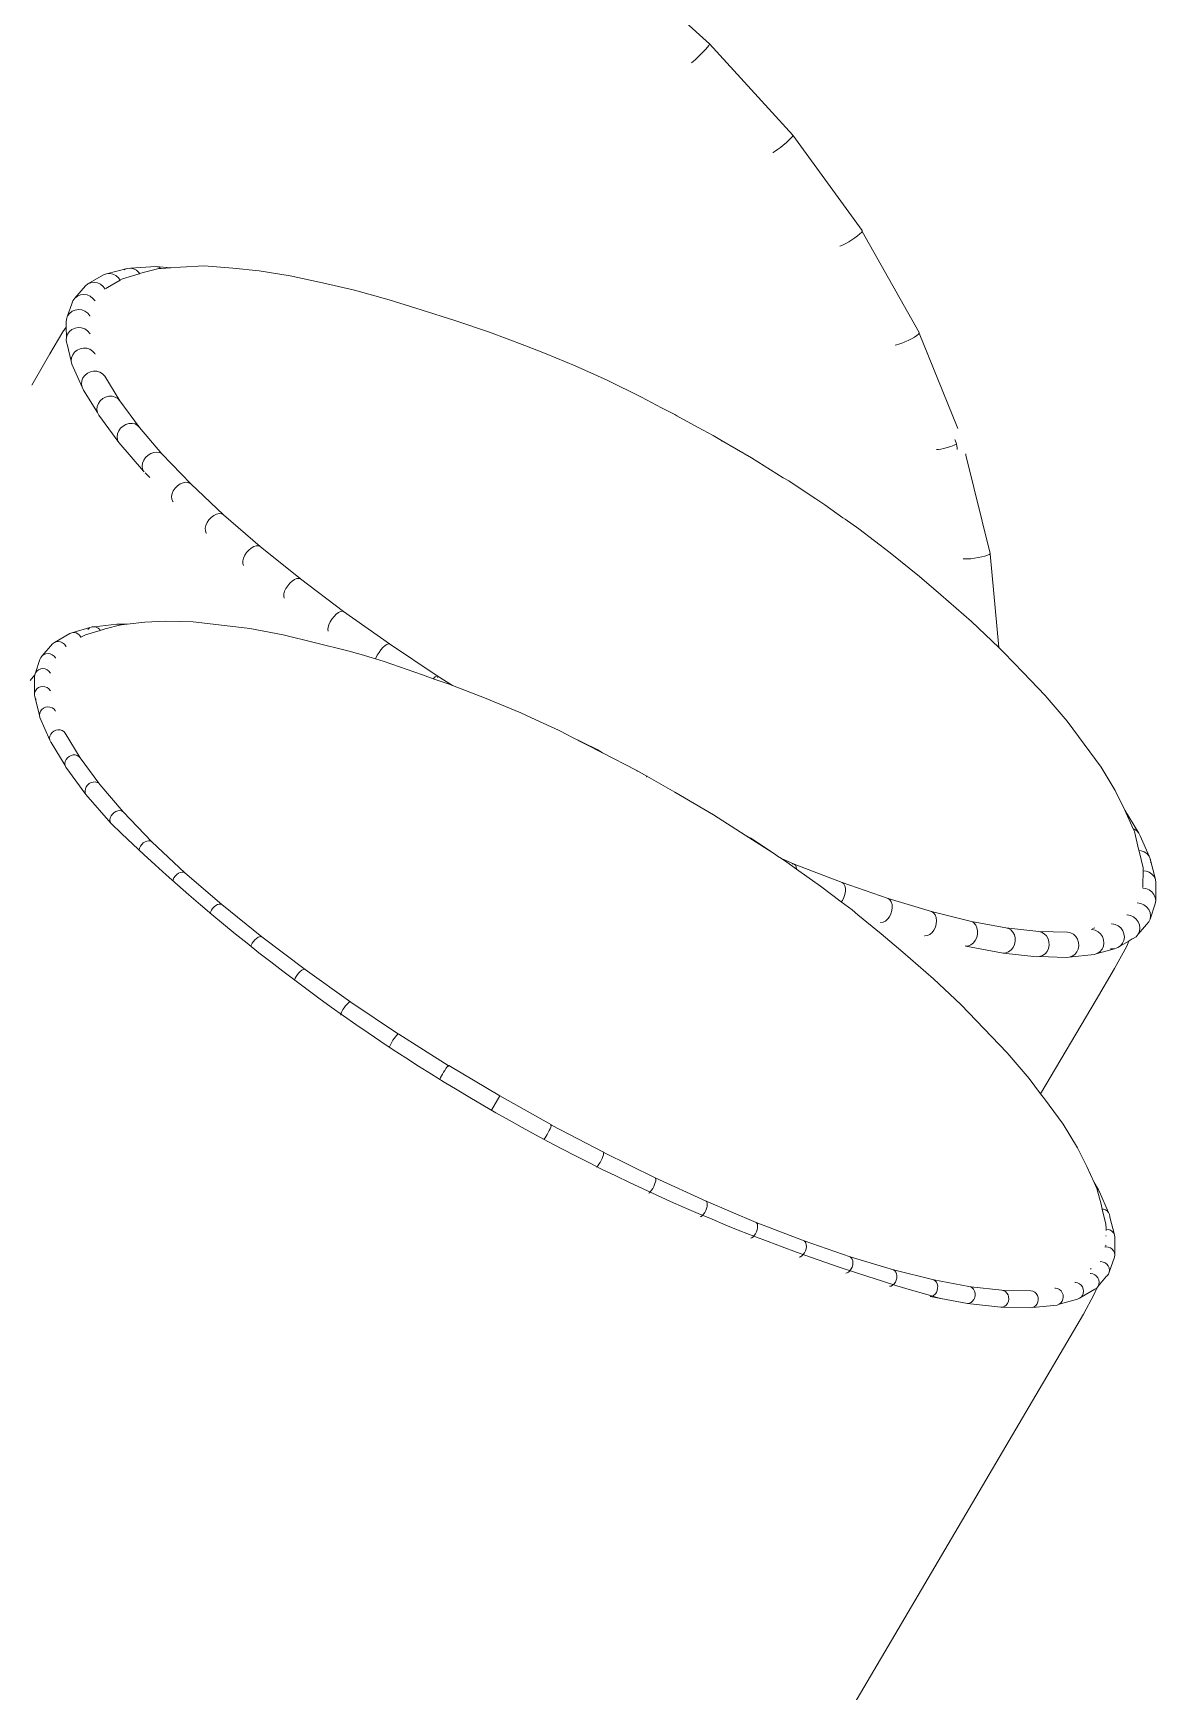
# Model space of a CAD drawing. Header units: millimetres. Extents: x 7998 to 72132, y -12523 to 5591.
# Drawn here: x 64929.02 to 64948.52, y -7700.54 to -7671.74 of the extents above; entities that cross this region are included whole.
import ezdxf

# ---------------------------------------------------------------- set-up
doc = ezdxf.new("R2010")
doc.units = ezdxf.units.MM
doc.layers.add('Xray_Furniture Temporary', color=23, linetype='Continuous', lineweight=15)

msp = doc.modelspace()

# ---------------------------------------------------------------- linework, layer by layer
at = {"layer": 'Xray_Furniture Temporary', "lineweight": 0}
for p, q in [((64939.049, -7670.369), (64940.768, -7671.919)), ((64940.696, -7672.018), (64940.656, -7672.062)), ((64940.729, -7671.98), (64940.696, -7672.018)), ((64940.753, -7671.949), (64940.729, -7671.98)), ((64940.766, -7671.929), (64940.753, -7671.949)), ((64940.768, -7671.919), (64940.766, -7671.929)), ((64940.768, -7671.919), (64942.215, -7673.506)), ((64940.484, -7672.227), (64940.452, -7672.253)), ((64940.523, -7672.193), (64940.484, -7672.227)), ((64940.566, -7672.152), (64940.523, -7672.193)), ((64940.612, -7672.107), (64940.566, -7672.152)), ((64940.656, -7672.062), (64940.612, -7672.107)), ((64941.949, -7673.757), (64941.906, -7673.786)), ((64941.998, -7673.721), (64941.949, -7673.757)), ((64942.048, -7673.681), (64941.998, -7673.721)), ((64942.096, -7673.64), (64942.048, -7673.681)), ((64942.14, -7673.601), (64942.096, -7673.64)), ((64942.176, -7673.566), (64942.14, -7673.601)), ((64942.201, -7673.537), (64942.176, -7673.566)), ((64942.215, -7673.517), (64942.201, -7673.537)), ((64942.215, -7673.506), (64942.215, -7673.517)), ((64942.215, -7673.506), (64943.419, -7675.165)), ((64941.87, -7673.808), (64941.865, -7673.81)), ((64941.906, -7673.786), (64941.87, -7673.808)), ((64943.406, -7675.196), (64943.379, -7675.223)), ((64943.42, -7675.177), (64943.406, -7675.196)), ((64943.419, -7675.165), (64943.42, -7675.177)), ((64943.42, -7675.177), (64944.41, -7676.932)), ((64943.048, -7675.428), (64943.033, -7675.432)), ((64943.087, -7675.412), (64943.048, -7675.428)), ((64943.134, -7675.388), (64943.087, -7675.412)), ((64943.186, -7675.359), (64943.134, -7675.388)), ((64943.241, -7675.325), (64943.186, -7675.359)), ((64943.293, -7675.289), (64943.241, -7675.325)), ((64943.34, -7675.254), (64943.293, -7675.289)), ((64943.379, -7675.223), (64943.34, -7675.254)), ((64930.705, -7675.817), (64931.15, -7675.79)), ((64931.201, -7675.801), (64931.15, -7675.79)), ((64931.15, -7675.79), (64931.406, -7675.811)), ((64931.989, -7675.774), (64931.574, -7675.8)), ((64931.989, -7675.774), (64932.483, -7675.814)), ((64929.968, -7676.09), (64930.24, -7675.935)), ((64930.02, -7676.07), (64929.968, -7676.09)), ((64930.076, -7676.064), (64930.02, -7676.07)), ((64930.133, -7676.073), (64930.076, -7676.064)), ((64930.186, -7676.097), (64930.133, -7676.073)), ((64930.24, -7675.935), (64930.291, -7675.915)), ((64930.291, -7675.915), (64930.651, -7675.822)), ((64930.291, -7675.915), (64930.346, -7675.91)), ((64930.529, -7676.024), (64930.306, -7676.151)), ((64930.346, -7675.91), (64930.402, -7675.92)), ((64930.402, -7675.92), (64930.454, -7675.945)), ((64930.454, -7675.945), (64930.499, -7675.983)), ((64930.499, -7675.983), (64930.529, -7676.024)), ((64930.571, -7676.001), (64930.529, -7676.024)), ((64930.856, -7675.913), (64930.571, -7676.001)), ((64930.601, -7675.842), (64930.598, -7675.845)), ((64930.651, -7675.822), (64930.601, -7675.842)), ((64930.705, -7675.817), (64930.651, -7675.822)), ((64930.758, -7675.828), (64930.705, -7675.817)), ((64930.809, -7675.853), (64930.758, -7675.828)), ((64930.852, -7675.891), (64930.809, -7675.853)), ((64930.866, -7675.912), (64930.852, -7675.891)), ((64930.866, -7675.912), (64930.856, -7675.913)), ((64931.2, -7675.824), (64930.866, -7675.912)), ((64931.24, -7675.821), (64931.2, -7675.824)), ((64931.24, -7675.821), (64931.201, -7675.801)), ((64931.406, -7675.811), (64931.24, -7675.821)), ((64931.574, -7675.8), (64931.406, -7675.811)), ((64932.943, -7675.861), (64932.483, -7675.814)), ((64932.943, -7675.861), (64933.481, -7675.952)), ((64933.481, -7675.952), (64934.046, -7676.074)), ((64934.046, -7676.074), (64934.6, -7676.201)), ((64929.741, -7676.337), (64929.708, -7676.382)), ((64929.741, -7676.337), (64929.924, -7676.125)), ((64929.785, -7676.302), (64929.741, -7676.337)), ((64929.837, -7676.281), (64929.785, -7676.302)), ((64929.894, -7676.274), (64929.837, -7676.281)), ((64929.952, -7676.282), (64929.894, -7676.274)), ((64929.968, -7676.09), (64929.924, -7676.125)), ((64930.006, -7676.305), (64929.952, -7676.282)), ((64930.054, -7676.341), (64930.006, -7676.305)), ((64930.094, -7676.386), (64930.054, -7676.341)), ((64930.233, -7676.134), (64930.186, -7676.097)), ((64930.268, -7676.179), (64930.233, -7676.134)), ((64930.306, -7676.151), (64930.278, -7676.169)), ((64934.6, -7676.201), (64935.2, -7676.369)), ((64935.755, -7676.542), (64935.2, -7676.369)), ((64929.616, -7676.647), (64929.597, -7676.7)), ((64929.616, -7676.647), (64929.689, -7676.436)), ((64929.649, -7676.602), (64929.616, -7676.647)), ((64929.693, -7676.566), (64929.649, -7676.602)), ((64929.708, -7676.382), (64929.689, -7676.436)), ((64929.746, -7676.544), (64929.693, -7676.566)), ((64929.803, -7676.536), (64929.746, -7676.544)), ((64929.861, -7676.543), (64929.803, -7676.536)), ((64929.916, -7676.565), (64929.861, -7676.543)), ((64929.964, -7676.6), (64929.916, -7676.565)), ((64930.002, -7676.645), (64929.964, -7676.6)), ((64930.004, -7676.65), (64930.002, -7676.645)), ((64935.755, -7676.542), (64936.341, -7676.723)), ((64929.305, -7677.302), (64929.533, -7676.923)), ((64929.533, -7676.923), (64929.592, -7676.844)), ((64929.597, -7676.7), (64929.592, -7676.757)), ((64929.592, -7676.844), (64929.592, -7676.757)), ((64929.595, -7677.014), (64929.592, -7676.844)), ((64929.647, -7676.915), (64929.614, -7676.961)), ((64929.691, -7676.88), (64929.647, -7676.915)), ((64929.744, -7676.856), (64929.691, -7676.88)), ((64929.801, -7676.847), (64929.744, -7676.856)), ((64929.859, -7676.853), (64929.801, -7676.847)), ((64929.915, -7676.873), (64929.859, -7676.853)), ((64929.963, -7676.906), (64929.915, -7676.873)), ((64930.001, -7676.95), (64929.963, -7676.906)), ((64936.341, -7676.723), (64936.946, -7676.93)), ((64937.559, -7677.161), (64936.946, -7676.93)), ((64944.41, -7676.944), (64944.396, -7676.962)), ((64944.41, -7676.932), (64944.41, -7676.944)), ((64944.41, -7676.944), (64945.069, -7678.574)), ((64929.595, -7677.014), (64929.591, -7677.07)), ((64929.591, -7677.07), (64929.602, -7677.126)), ((64929.614, -7676.961), (64929.595, -7677.014)), ((64929.602, -7677.126), (64929.608, -7677.138)), ((64929.679, -7677.429), (64929.608, -7677.138)), ((64929.832, -7677.215), (64929.78, -7677.239)), ((64929.889, -7677.204), (64929.832, -7677.215)), ((64929.947, -7677.208), (64929.889, -7677.204)), ((64930.001, -7677.226), (64929.947, -7677.208)), ((64930.005, -7676.958), (64930.001, -7676.95)), ((64930.049, -7677.258), (64930.001, -7677.226)), ((64937.928, -7677.306), (64937.559, -7677.161)), ((64944.013, -7677.149), (64943.99, -7677.152)), ((64944.055, -7677.139), (64944.013, -7677.149)), ((64944.105, -7677.121), (64944.055, -7677.139)), ((64944.162, -7677.098), (64944.105, -7677.121)), ((64944.22, -7677.071), (64944.162, -7677.098)), ((64944.276, -7677.042), (64944.22, -7677.071)), ((64944.326, -7677.013), (64944.276, -7677.042)), ((64944.367, -7676.985), (64944.326, -7677.013)), ((64944.396, -7676.962), (64944.367, -7676.985)), ((64928.996, -7677.851), (64929.305, -7677.302)), ((64929.684, -7677.374), (64929.679, -7677.429)), ((64929.679, -7677.429), (64929.69, -7677.484)), ((64929.703, -7677.321), (64929.684, -7677.374)), ((64929.867, -7677.884), (64929.69, -7677.484)), ((64929.736, -7677.275), (64929.703, -7677.321)), ((64929.78, -7677.239), (64929.736, -7677.275)), ((64930.087, -7677.3), (64930.049, -7677.258)), ((64930.092, -7677.31), (64930.087, -7677.3)), ((64938.434, -7677.511), (64937.928, -7677.306)), ((64938.991, -7677.763), (64938.434, -7677.511)), ((64929.862, -7677.776), (64929.857, -7677.831)), ((64929.882, -7677.724), (64929.862, -7677.776)), ((64929.914, -7677.678), (64929.882, -7677.724)), ((64929.958, -7677.641), (64929.914, -7677.678)), ((64930.01, -7677.615), (64929.958, -7677.641)), ((64930.066, -7677.603), (64930.01, -7677.615)), ((64930.123, -7677.605), (64930.066, -7677.603)), ((64930.176, -7677.621), (64930.123, -7677.605)), ((64930.223, -7677.651), (64930.176, -7677.621)), ((64930.26, -7677.691), (64930.223, -7677.651)), ((64930.52, -7678.12), (64930.26, -7677.691)), ((64939.583, -7678.055), (64938.991, -7677.763)), ((64929.857, -7677.831), (64929.867, -7677.884)), ((64929.867, -7677.884), (64929.891, -7677.933)), ((64930.133, -7678.324), (64929.891, -7677.933)), ((64930.225, -7678.082), (64930.182, -7678.12)), ((64930.276, -7678.055), (64930.225, -7678.082)), ((64930.331, -7678.041), (64930.276, -7678.055)), ((64930.387, -7678.041), (64930.331, -7678.041)), ((64930.439, -7678.055), (64930.387, -7678.041)), ((64930.485, -7678.082), (64930.439, -7678.055)), ((64930.52, -7678.12), (64930.485, -7678.082)), ((64939.93, -7678.24), (64939.583, -7678.055)), ((64930.13, -7678.218), (64930.124, -7678.272)), ((64930.124, -7678.272), (64930.133, -7678.324)), ((64930.149, -7678.167), (64930.13, -7678.218)), ((64930.133, -7678.324), (64930.156, -7678.37)), ((64930.182, -7678.12), (64930.149, -7678.167)), ((64930.506, -7678.842), (64930.156, -7678.37)), ((64930.863, -7678.583), (64930.52, -7678.12)), ((64940.163, -7678.359), (64939.93, -7678.24)), ((64940.197, -7678.382), (64940.163, -7678.359)), ((64940.568, -7678.581), (64940.197, -7678.382)), ((64930.503, -7678.644), (64930.483, -7678.695)), ((64930.535, -7678.597), (64930.503, -7678.644)), ((64930.578, -7678.558), (64930.535, -7678.597)), ((64930.627, -7678.53), (64930.578, -7678.558)), ((64930.681, -7678.514), (64930.627, -7678.53)), ((64930.735, -7678.512), (64930.681, -7678.514)), ((64930.786, -7678.523), (64930.735, -7678.512)), ((64930.829, -7678.547), (64930.786, -7678.523)), ((64930.863, -7678.583), (64930.829, -7678.547)), ((64931.253, -7679.042), (64930.863, -7678.583)), ((64940.832, -7678.724), (64940.568, -7678.581)), ((64945.069, -7678.574), (64945.081, -7678.604)), ((64930.483, -7678.695), (64930.476, -7678.748)), ((64930.476, -7678.748), (64930.484, -7678.798)), ((64930.484, -7678.798), (64930.506, -7678.842)), ((64930.936, -7679.344), (64930.506, -7678.842)), ((64940.832, -7678.724), (64940.973, -7678.807)), ((64940.973, -7678.807), (64941.495, -7679.111)), ((64940.973, -7678.807), (64940.974, -7678.82)), ((64944.742, -7678.964), (64944.71, -7678.964)), ((64944.785, -7678.959), (64944.742, -7678.964)), ((64944.838, -7678.947), (64944.785, -7678.959)), ((64944.897, -7678.932), (64944.838, -7678.947)), ((64944.959, -7678.913), (64944.897, -7678.932)), ((64945.018, -7678.891), (64944.959, -7678.913)), ((64945.057, -7678.875), (64945.018, -7678.891)), ((64945.037, -7678.806), (64945.03, -7678.79)), ((64945.056, -7678.87), (64945.037, -7678.806)), ((64945.057, -7678.875), (64945.056, -7678.87)), ((64945.067, -7678.935), (64945.057, -7678.875)), ((64945.067, -7678.965), (64945.067, -7678.935)), ((64930.917, -7679.202), (64930.91, -7679.253)), ((64930.938, -7679.151), (64930.917, -7679.202)), ((64930.97, -7679.104), (64930.938, -7679.151)), ((64931.012, -7679.064), (64930.97, -7679.104)), ((64931.06, -7679.034), (64931.012, -7679.064)), ((64931.112, -7679.016), (64931.06, -7679.034)), ((64931.164, -7679.011), (64931.112, -7679.016)), ((64931.212, -7679.02), (64931.164, -7679.011)), ((64931.253, -7679.042), (64931.212, -7679.02)), ((64931.253, -7679.042), (64931.753, -7679.56)), ((64941.495, -7679.111), (64942.047, -7679.456)), ((64945.218, -7679.043), (64945.222, -7679.065)), ((64945.222, -7679.065), (64945.644, -7680.77)), ((64930.91, -7679.253), (64930.917, -7679.302)), ((64930.917, -7679.302), (64930.936, -7679.344)), ((64930.936, -7679.344), (64930.945, -7679.352)), ((64930.961, -7679.37), (64930.968, -7679.377)), ((64931.041, -7679.452), (64930.968, -7679.377)), ((64931.669, -7679.536), (64931.62, -7679.543)), ((64931.715, -7679.542), (64931.669, -7679.536)), ((64942.047, -7679.456), (64942.144, -7679.513)), ((64942.464, -7679.725), (64942.144, -7679.513)), ((64931.43, -7679.733), (64931.422, -7679.784)), ((64931.422, -7679.784), (64931.426, -7679.83)), ((64931.451, -7679.683), (64931.43, -7679.733)), ((64931.483, -7679.636), (64931.451, -7679.683)), ((64931.524, -7679.595), (64931.483, -7679.636)), ((64931.57, -7679.563), (64931.524, -7679.595)), ((64931.62, -7679.543), (64931.57, -7679.563)), ((64931.753, -7679.56), (64931.715, -7679.542)), ((64932.325, -7680.099), (64931.753, -7679.56)), ((64942.464, -7679.725), (64942.613, -7679.821)), ((64942.702, -7679.883), (64942.613, -7679.821)), ((64931.426, -7679.83), (64931.444, -7679.87)), ((64931.444, -7679.87), (64931.45, -7679.876)), ((64932.154, -7680.113), (64932.109, -7680.146)), ((64932.202, -7680.091), (64932.154, -7680.113)), ((64932.248, -7680.08), (64932.202, -7680.091)), ((64932.29, -7680.083), (64932.248, -7680.08)), ((64932.325, -7680.099), (64932.29, -7680.083)), ((64932.963, -7680.652), (64932.325, -7680.099)), ((64942.768, -7679.926), (64942.702, -7679.883)), ((64943.085, -7680.15), (64942.768, -7679.926)), ((64932.017, -7680.286), (64932.007, -7680.335)), ((64932.007, -7680.335), (64932.009, -7680.379)), ((64932.009, -7680.379), (64932.024, -7680.417)), ((64932.038, -7680.236), (64932.017, -7680.286)), ((64932.07, -7680.188), (64932.038, -7680.236)), ((64932.109, -7680.146), (64932.07, -7680.188)), ((64943.123, -7680.177), (64943.085, -7680.15)), ((64943.123, -7680.177), (64943.359, -7680.343)), ((64943.359, -7680.343), (64943.905, -7680.758)), ((64932.024, -7680.417), (64932.028, -7680.421)), ((64932.805, -7680.677), (64932.762, -7680.713)), ((64932.85, -7680.653), (64932.805, -7680.677)), ((64932.893, -7680.639), (64932.85, -7680.653)), ((64932.931, -7680.639), (64932.893, -7680.639)), ((64932.963, -7680.652), (64932.931, -7680.639)), ((64933.66, -7681.214), (64932.963, -7680.652)), ((64932.671, -7680.853), (64932.659, -7680.9)), ((64932.659, -7680.9), (64932.66, -7680.943)), ((64932.66, -7680.943), (64932.671, -7680.978)), ((64932.693, -7680.803), (64932.671, -7680.853)), ((64932.724, -7680.755), (64932.693, -7680.803)), ((64932.762, -7680.713), (64932.724, -7680.755)), ((64943.905, -7680.758), (64944.414, -7681.174)), ((64945.209, -7680.867), (64945.175, -7680.863)), ((64945.254, -7680.866), (64945.209, -7680.867)), ((64945.309, -7680.862), (64945.254, -7680.866)), ((64945.37, -7680.854), (64945.309, -7680.862)), ((64945.434, -7680.844), (64945.37, -7680.854)), ((64945.495, -7680.831), (64945.434, -7680.844)), ((64945.55, -7680.818), (64945.495, -7680.831)), ((64945.595, -7680.804), (64945.55, -7680.818)), ((64945.627, -7680.791), (64945.595, -7680.804)), ((64945.644, -7680.779), (64945.627, -7680.791)), ((64945.644, -7680.77), (64945.644, -7680.779)), ((64945.644, -7680.779), (64945.795, -7682.404)), ((64933.516, -7681.251), (64933.476, -7681.288)), ((64933.558, -7681.224), (64933.516, -7681.251)), ((64933.597, -7681.208), (64933.558, -7681.224)), ((64933.632, -7681.204), (64933.597, -7681.208)), ((64933.66, -7681.214), (64933.632, -7681.204)), ((64934.409, -7681.779), (64933.66, -7681.214)), ((64944.785, -7681.491), (64944.414, -7681.174)), ((64933.372, -7681.475), (64933.37, -7681.516)), ((64933.37, -7681.516), (64933.379, -7681.548)), ((64933.385, -7681.429), (64933.372, -7681.475)), ((64933.408, -7681.38), (64933.385, -7681.429)), ((64933.439, -7681.332), (64933.408, -7681.38)), ((64933.476, -7681.288), (64933.439, -7681.332)), ((64944.785, -7681.491), (64945.317, -7681.953)), ((64934.282, -7681.828), (64934.244, -7681.867)), ((64934.32, -7681.799), (64934.282, -7681.828)), ((64934.355, -7681.78), (64934.32, -7681.799)), ((64934.386, -7681.773), (64934.355, -7681.78)), ((64934.409, -7681.779), (64934.386, -7681.773)), ((64935.205, -7682.343), (64934.409, -7681.779)), ((64930.04, -7682.046), (64929.688, -7682.148)), ((64930.181, -7682.107), (64929.924, -7682.183)), ((64929.977, -7682.08), (64929.968, -7682.092)), ((64929.996, -7682.066), (64929.977, -7682.08)), ((64930.076, -7682.043), (64930.04, -7682.046)), ((64930.473, -7682), (64930.076, -7682.043)), ((64930.111, -7682.05), (64930.076, -7682.043)), ((64930.144, -7682.067), (64930.111, -7682.05)), ((64930.172, -7682.092), (64930.144, -7682.067)), ((64930.181, -7682.107), (64930.172, -7682.092)), ((64930.269, -7682.083), (64930.181, -7682.107)), ((64930.54, -7682.012), (64930.269, -7682.083)), ((64930.508, -7681.997), (64930.473, -7682)), ((64930.651, -7682), (64930.508, -7681.997)), ((64930.542, -7682.004), (64930.508, -7681.997)), ((64930.554, -7682.011), (64930.54, -7682.012)), ((64930.554, -7682.011), (64930.542, -7682.004)), ((64930.651, -7682), (64930.554, -7682.011)), ((64930.957, -7681.967), (64930.651, -7682)), ((64930.957, -7681.967), (64931.319, -7681.95)), ((64931.796, -7681.96), (64931.319, -7681.95)), ((64932.341, -7682.022), (64931.796, -7681.96)), ((64932.782, -7682.074), (64932.341, -7682.022)), ((64933.36, -7682.182), (64932.782, -7682.074)), ((64934.139, -7682.054), (64934.134, -7682.093)), ((64934.134, -7682.093), (64934.14, -7682.122)), ((64934.154, -7682.009), (64934.139, -7682.054)), ((64934.178, -7681.961), (64934.154, -7682.009)), ((64934.208, -7681.912), (64934.178, -7681.961)), ((64934.244, -7681.867), (64934.208, -7681.912)), ((64945.795, -7682.404), (64945.317, -7681.953)), ((64929.355, -7682.34), (64929.173, -7682.551)), ((64929.385, -7682.318), (64929.355, -7682.34)), ((64929.653, -7682.161), (64929.385, -7682.318)), ((64929.419, -7682.305), (64929.385, -7682.318)), ((64929.457, -7682.301), (64929.419, -7682.305)), ((64929.494, -7682.308), (64929.457, -7682.301)), ((64929.529, -7682.323), (64929.494, -7682.308)), ((64929.559, -7682.348), (64929.529, -7682.323)), ((64929.582, -7682.379), (64929.559, -7682.348)), ((64929.589, -7682.396), (64929.582, -7682.379)), ((64929.688, -7682.148), (64929.653, -7682.161)), ((64929.724, -7682.145), (64929.688, -7682.148)), ((64929.761, -7682.152), (64929.724, -7682.145)), ((64929.795, -7682.168), (64929.761, -7682.152)), ((64929.824, -7682.193), (64929.795, -7682.168)), ((64929.846, -7682.224), (64929.824, -7682.193)), ((64929.846, -7682.224), (64929.849, -7682.223)), ((64929.847, -7682.228), (64929.846, -7682.224)), ((64929.856, -7682.22), (64929.924, -7682.183)), ((64933.36, -7682.182), (64934.486, -7682.46)), ((64935.094, -7682.404), (64935.059, -7682.445)), ((64935.129, -7682.372), (64935.094, -7682.404)), ((64935.16, -7682.35), (64935.129, -7682.372)), ((64935.186, -7682.34), (64935.16, -7682.35)), ((64935.205, -7682.343), (64935.186, -7682.34)), ((64936.038, -7682.899), (64935.205, -7682.343)), ((64945.795, -7682.404), (64945.881, -7682.493)), ((64929.135, -7682.614), (64929.058, -7682.843)), ((64929.15, -7682.58), (64929.135, -7682.614)), ((64929.173, -7682.551), (64929.15, -7682.58)), ((64929.203, -7682.528), (64929.173, -7682.551)), ((64929.238, -7682.515), (64929.203, -7682.528)), ((64929.276, -7682.511), (64929.238, -7682.515)), ((64929.314, -7682.516), (64929.276, -7682.511)), ((64929.349, -7682.531), (64929.314, -7682.516)), ((64929.38, -7682.555), (64929.349, -7682.531)), ((64929.403, -7682.585), (64929.38, -7682.555)), ((64929.406, -7682.591), (64929.403, -7682.585)), ((64934.713, -7682.528), (64934.486, -7682.46)), ((64934.964, -7682.604), (64934.713, -7682.528)), ((64934.971, -7682.588), (64934.964, -7682.604)), ((64935.115, -7682.649), (64934.964, -7682.604)), ((64934.995, -7682.54), (64934.971, -7682.588)), ((64935.025, -7682.491), (64934.995, -7682.54)), ((64935.059, -7682.445), (64935.025, -7682.491)), ((64935.78, -7682.879), (64935.115, -7682.649)), ((64945.881, -7682.493), (64946.215, -7682.841)), ((64929.044, -7682.877), (64928.963, -7682.979)), ((64929.044, -7682.877), (64929.039, -7682.914)), ((64929.042, -7683.189), (64929.039, -7682.914)), ((64929.058, -7682.843), (64929.044, -7682.877)), ((64929.081, -7682.813), (64929.058, -7682.843)), ((64929.112, -7682.791), (64929.081, -7682.813)), ((64929.147, -7682.777), (64929.112, -7682.791)), ((64929.185, -7682.772), (64929.147, -7682.777)), ((64929.223, -7682.777), (64929.185, -7682.772)), ((64929.259, -7682.791), (64929.223, -7682.777)), ((64929.29, -7682.813), (64929.259, -7682.791)), ((64929.314, -7682.843), (64929.29, -7682.813)), ((64929.317, -7682.851), (64929.314, -7682.843)), ((64935.78, -7682.879), (64935.968, -7682.947)), ((64935.976, -7682.937), (64935.968, -7682.947)), ((64935.968, -7682.947), (64936.243, -7683.043)), ((64936.003, -7682.913), (64935.976, -7682.937)), ((64936.024, -7682.9), (64936.003, -7682.913)), ((64936.038, -7682.899), (64936.024, -7682.9)), ((64936.044, -7682.911), (64936.038, -7682.899)), ((64936.304, -7683.066), (64936.038, -7682.899)), ((64936.043, -7682.925), (64936.044, -7682.911)), ((64946.596, -7683.239), (64946.215, -7682.841)), ((64929.042, -7683.189), (64929.038, -7683.225)), ((64929.038, -7683.225), (64929.043, -7683.261)), ((64929.057, -7683.155), (64929.042, -7683.189)), ((64929.043, -7683.261), (64929.058, -7683.295)), ((64929.043, -7683.261), (64929.126, -7683.582)), ((64929.08, -7683.125), (64929.057, -7683.155)), ((64929.11, -7683.102), (64929.08, -7683.125)), ((64929.145, -7683.087), (64929.11, -7683.102)), ((64929.184, -7683.082), (64929.145, -7683.087)), ((64929.222, -7683.085), (64929.184, -7683.082)), ((64929.257, -7683.099), (64929.222, -7683.085)), ((64929.288, -7683.12), (64929.257, -7683.099)), ((64929.312, -7683.149), (64929.288, -7683.12)), ((64929.316, -7683.159), (64929.312, -7683.149)), ((64936.304, -7683.066), (64936.243, -7683.043)), ((64936.856, -7683.276), (64936.304, -7683.066)), ((64937.487, -7683.541), (64936.856, -7683.276)), ((64946.596, -7683.239), (64946.979, -7683.686)), ((64929.058, -7683.295), (64929.069, -7683.308)), ((64929.13, -7683.546), (64929.126, -7683.582)), ((64929.145, -7683.512), (64929.13, -7683.546)), ((64929.168, -7683.482), (64929.145, -7683.512)), ((64929.198, -7683.459), (64929.168, -7683.482)), ((64929.233, -7683.443), (64929.198, -7683.459)), ((64929.271, -7683.437), (64929.233, -7683.443)), ((64929.309, -7683.44), (64929.271, -7683.437)), ((64929.344, -7683.452), (64929.309, -7683.44)), ((64929.375, -7683.472), (64929.344, -7683.452)), ((64929.398, -7683.499), (64929.375, -7683.472)), ((64929.403, -7683.509), (64929.398, -7683.499)), ((64937.75, -7683.663), (64937.487, -7683.541)), ((64929.126, -7683.582), (64929.131, -7683.618)), ((64929.131, -7683.618), (64929.307, -7684.016)), ((64929.375, -7683.858), (64929.345, -7683.882)), ((64929.41, -7683.842), (64929.375, -7683.858)), ((64929.447, -7683.834), (64929.41, -7683.842)), ((64929.484, -7683.836), (64929.447, -7683.834)), ((64929.519, -7683.846), (64929.484, -7683.836)), ((64929.549, -7683.865), (64929.519, -7683.846)), ((64938.142, -7683.843), (64937.75, -7683.663)), ((64938.142, -7683.843), (64938.312, -7683.927)), ((64946.979, -7683.686), (64947.569, -7684.482)), ((64929.307, -7683.946), (64929.302, -7683.982)), ((64929.302, -7683.982), (64929.307, -7684.016)), ((64929.322, -7683.912), (64929.307, -7683.946)), ((64929.307, -7684.016), (64929.322, -7684.048)), ((64929.345, -7683.882), (64929.322, -7683.912)), ((64929.322, -7684.048), (64929.329, -7684.055)), ((64929.329, -7684.055), (64929.572, -7684.454)), ((64929.572, -7683.891), (64929.549, -7683.865)), ((64929.572, -7683.891), (64929.833, -7684.322)), ((64938.354, -7683.948), (64938.312, -7683.927)), ((64938.813, -7684.177), (64938.354, -7683.948)), ((64938.91, -7684.234), (64938.354, -7683.948)), ((64929.573, -7684.385), (64929.568, -7684.42)), ((64929.568, -7684.42), (64929.572, -7684.454)), ((64929.588, -7684.351), (64929.573, -7684.385)), ((64929.611, -7684.321), (64929.588, -7684.351)), ((64929.64, -7684.297), (64929.611, -7684.321)), ((64929.674, -7684.279), (64929.64, -7684.297)), ((64929.711, -7684.27), (64929.674, -7684.279)), ((64929.748, -7684.271), (64929.711, -7684.27)), ((64929.782, -7684.28), (64929.748, -7684.271)), ((64929.811, -7684.297), (64929.782, -7684.28)), ((64929.833, -7684.322), (64929.811, -7684.297)), ((64929.833, -7684.322), (64930.156, -7684.763)), ((64938.91, -7684.234), (64938.813, -7684.177)), ((64939.49, -7684.537), (64938.91, -7684.234)), ((64929.572, -7684.454), (64929.586, -7684.484)), ((64929.586, -7684.484), (64929.934, -7684.955)), ((64939.678, -7684.642), (64939.49, -7684.537)), ((64939.507, -7684.545), (64939.505, -7684.55)), ((64939.678, -7684.642), (64939.673, -7684.655)), ((64939.68, -7684.636), (64939.678, -7684.642)), ((64940.166, -7684.917), (64939.678, -7684.642)), ((64947.816, -7684.891), (64947.569, -7684.482)), ((64929.924, -7684.859), (64929.918, -7684.893)), ((64929.918, -7684.893), (64929.922, -7684.926)), ((64929.922, -7684.926), (64929.934, -7684.955)), ((64929.939, -7684.825), (64929.924, -7684.859)), ((64929.934, -7684.955), (64930.364, -7685.455)), ((64929.961, -7684.795), (64929.939, -7684.825)), ((64929.99, -7684.769), (64929.961, -7684.795)), ((64930.024, -7684.751), (64929.99, -7684.769)), ((64930.06, -7684.741), (64930.024, -7684.751)), ((64930.095, -7684.739), (64930.06, -7684.741)), ((64930.128, -7684.747), (64930.095, -7684.739)), ((64930.156, -7684.763), (64930.128, -7684.747)), ((64930.177, -7684.786), (64930.156, -7684.763)), ((64930.177, -7684.786), (64930.58, -7685.258)), ((64940.166, -7684.917), (64940.833, -7685.312)), ((64947.978, -7685.217), (64947.816, -7684.891)), ((64930.393, -7685.298), (64930.37, -7685.328)), ((64930.421, -7685.272), (64930.393, -7685.298)), ((64930.454, -7685.252), (64930.421, -7685.272)), ((64930.489, -7685.241), (64930.454, -7685.252)), ((64930.523, -7685.238), (64930.489, -7685.241)), ((64930.554, -7685.244), (64930.523, -7685.238)), ((64930.58, -7685.258), (64930.554, -7685.244)), ((64930.58, -7685.258), (64931.081, -7685.777)), ((64947.978, -7685.217), (64947.983, -7685.227)), ((64947.983, -7685.227), (64948.225, -7685.627)), ((64947.983, -7685.227), (64948.127, -7685.554)), ((64930.356, -7685.362), (64930.349, -7685.395)), ((64930.349, -7685.395), (64930.352, -7685.427)), ((64930.352, -7685.427), (64930.364, -7685.455)), ((64930.37, -7685.328), (64930.356, -7685.362)), ((64930.364, -7685.455), (64930.366, -7685.457)), ((64940.833, -7685.312), (64941.385, -7685.662)), ((64948.127, -7685.554), (64948.143, -7685.559)), ((64948.127, -7685.554), (64948.148, -7685.6)), ((64948.143, -7685.559), (64948.19, -7685.588)), ((64948.19, -7685.588), (64948.225, -7685.627)), ((64930.88, -7685.857), (64930.865, -7685.89)), ((64930.902, -7685.826), (64930.88, -7685.857)), ((64930.93, -7685.799), (64930.902, -7685.826)), ((64930.961, -7685.779), (64930.93, -7685.799)), ((64930.994, -7685.766), (64930.961, -7685.779)), ((64931.027, -7685.761), (64930.994, -7685.766)), ((64931.056, -7685.765), (64931.027, -7685.761)), ((64931.081, -7685.777), (64931.056, -7685.765)), ((64931.081, -7685.777), (64931.653, -7686.316)), ((64941.385, -7685.662), (64941.483, -7685.718)), ((64941.385, -7685.662), (64941.91, -7686.002)), ((64941.91, -7686.002), (64941.483, -7685.718)), ((64948.148, -7685.6), (64948.227, -7685.933)), ((64948.225, -7685.627), (64948.247, -7685.674)), ((64948.247, -7685.674), (64948.247, -7685.678)), ((64948.247, -7685.678), (64948.402, -7686.026)), ((64930.865, -7685.89), (64930.858, -7685.923)), ((64930.858, -7685.923), (64930.858, -7685.924)), ((64941.91, -7686.002), (64941.95, -7686.028)), ((64942.017, -7686.072), (64941.95, -7686.028)), ((64942.236, -7686.165), (64942.017, -7686.072)), ((64942.107, -7686.132), (64942.017, -7686.072)), ((64942.277, -7686.253), (64942.107, -7686.132)), ((64942.202, -7686.161), (64942.208, -7686.159)), ((64942.208, -7686.159), (64942.236, -7686.165)), ((64942.236, -7686.165), (64942.258, -7686.184)), ((64943.071, -7686.487), (64942.236, -7686.165)), ((64948.227, -7685.933), (64948.263, -7685.935)), ((64948.227, -7685.933), (64948.232, -7685.943)), ((64948.299, -7686.234), (64948.232, -7685.943)), ((64948.263, -7685.935), (64948.318, -7685.954)), ((64948.318, -7685.954), (64948.365, -7685.985)), ((64948.365, -7685.985), (64948.402, -7686.026)), ((64948.402, -7686.026), (64948.424, -7686.075)), ((64948.424, -7686.075), (64948.512, -7686.433)), ((64948.424, -7686.075), (64948.432, -7686.128)), ((64948.432, -7686.128), (64948.43, -7686.141)), ((64931.447, -7686.438), (64931.443, -7686.455)), ((64931.463, -7686.405), (64931.447, -7686.438)), ((64931.485, -7686.374), (64931.463, -7686.405)), ((64931.512, -7686.347), (64931.485, -7686.374)), ((64931.542, -7686.325), (64931.512, -7686.347)), ((64931.573, -7686.31), (64931.542, -7686.325)), ((64931.604, -7686.304), (64931.573, -7686.31)), ((64931.631, -7686.306), (64931.604, -7686.304)), ((64931.653, -7686.316), (64931.631, -7686.306)), ((64931.653, -7686.316), (64932.292, -7686.87)), ((64942.258, -7686.184), (64942.272, -7686.216)), ((64942.272, -7686.216), (64942.277, -7686.253)), ((64942.459, -7686.382), (64942.277, -7686.253)), ((64942.459, -7686.382), (64942.696, -7686.549)), ((64948.299, -7686.281), (64948.297, -7686.538)), ((64948.299, -7686.234), (64948.299, -7686.281)), ((64948.299, -7686.281), (64948.35, -7686.287)), ((64948.35, -7686.287), (64948.405, -7686.307)), ((64948.405, -7686.307), (64948.453, -7686.34)), ((64948.453, -7686.34), (64948.489, -7686.383)), ((64948.489, -7686.383), (64948.512, -7686.433)), ((64948.512, -7686.433), (64948.52, -7686.488)), ((64942.696, -7686.549), (64943.055, -7686.824)), ((64943.071, -7686.487), (64943.098, -7686.509)), ((64943.869, -7686.763), (64943.071, -7686.487)), ((64943.098, -7686.509), (64943.117, -7686.542)), ((64943.119, -7686.692), (64943.101, -7686.747)), ((64943.117, -7686.542), (64943.127, -7686.586)), ((64943.128, -7686.637), (64943.119, -7686.692)), ((64943.127, -7686.586), (64943.128, -7686.637)), ((64948.292, -7686.586), (64948.348, -7686.593)), ((64948.296, -7686.571), (64948.297, -7686.538)), ((64948.348, -7686.593), (64948.404, -7686.615)), ((64948.404, -7686.615), (64948.451, -7686.65)), ((64948.451, -7686.65), (64948.488, -7686.694)), ((64948.488, -7686.694), (64948.511, -7686.746)), ((64948.52, -7686.488), (64948.519, -7686.801)), ((64932.097, -7687.001), (64932.092, -7687.016)), ((64932.112, -7686.969), (64932.097, -7687.001)), ((64932.134, -7686.937), (64932.112, -7686.969)), ((64932.16, -7686.909), (64932.134, -7686.937)), ((64932.189, -7686.886), (64932.16, -7686.909)), ((64932.218, -7686.87), (64932.189, -7686.886)), ((64932.247, -7686.861), (64932.218, -7686.87)), ((64932.272, -7686.861), (64932.247, -7686.861)), ((64932.292, -7686.87), (64932.272, -7686.861)), ((64932.292, -7686.87), (64932.989, -7687.432)), ((64943.075, -7686.798), (64943.055, -7686.824)), ((64943.055, -7686.824), (64943.242, -7686.963)), ((64943.101, -7686.747), (64943.075, -7686.798)), ((64943.242, -7686.963), (64943.342, -7687.045)), ((64943.869, -7686.763), (64943.9, -7686.786)), ((64944.621, -7686.989), (64943.869, -7686.763)), ((64943.919, -7687.03), (64943.894, -7687.081)), ((64943.9, -7686.786), (64943.923, -7686.821)), ((64943.935, -7686.974), (64943.919, -7687.03)), ((64943.923, -7686.821), (64943.938, -7686.866)), ((64943.942, -7686.919), (64943.935, -7686.974)), ((64943.938, -7686.866), (64943.942, -7686.919)), ((64944.621, -7686.989), (64944.656, -7687.013)), ((64945.32, -7687.163), (64944.621, -7686.989)), ((64944.656, -7687.013), (64944.684, -7687.05)), ((64948.198, -7686.842), (64948.258, -7686.852)), ((64948.258, -7686.852), (64948.313, -7686.875)), ((64948.313, -7686.875), (64948.36, -7686.911)), ((64948.36, -7686.911), (64948.397, -7686.956)), ((64948.397, -7686.956), (64948.419, -7687.009)), ((64948.511, -7686.856), (64948.419, -7687.121)), ((64948.419, -7687.009), (64948.427, -7687.065)), ((64948.511, -7686.746), (64948.519, -7686.801)), ((64948.519, -7686.801), (64948.511, -7686.856)), ((64943.342, -7687.045), (64943.75, -7687.378)), ((64943.744, -7687.183), (64943.738, -7687.182)), ((64943.784, -7687.177), (64943.744, -7687.183)), ((64943.824, -7687.157), (64943.784, -7687.177)), ((64943.861, -7687.124), (64943.824, -7687.157)), ((64943.894, -7687.081), (64943.861, -7687.124)), ((64944.666, -7687.313), (64944.633, -7687.356)), ((64944.691, -7687.262), (64944.666, -7687.313)), ((64944.684, -7687.05), (64944.702, -7687.096)), ((64944.706, -7687.206), (64944.691, -7687.262)), ((64944.702, -7687.096), (64944.71, -7687.149)), ((64944.71, -7687.149), (64944.706, -7687.206)), ((64945.32, -7687.163), (64945.36, -7687.188)), ((64945.913, -7687.272), (64945.32, -7687.163)), ((64945.36, -7687.188), (64945.391, -7687.225)), ((64945.391, -7687.225), (64945.413, -7687.273)), ((64945.413, -7687.273), (64945.423, -7687.327)), ((64945.913, -7687.272), (64945.96, -7687.283)), ((64946.485, -7687.337), (64945.913, -7687.272)), ((64945.96, -7687.283), (64946.003, -7687.309)), ((64946.003, -7687.309), (64946.038, -7687.347)), ((64947.4, -7687.303), (64947.412, -7687.302)), ((64947.412, -7687.302), (64947.467, -7687.314)), ((64947.462, -7687.275), (64947.42, -7687.287)), ((64947.467, -7687.314), (64947.518, -7687.34)), ((64947.749, -7687.203), (64947.758, -7687.202)), ((64947.758, -7687.202), (64947.815, -7687.213)), ((64947.815, -7687.213), (64947.868, -7687.238)), ((64947.868, -7687.238), (64947.912, -7687.276)), ((64947.912, -7687.276), (64947.946, -7687.324)), ((64948.016, -7687.049), (64948.021, -7687.048)), ((64948.021, -7687.048), (64948.079, -7687.059)), ((64948.079, -7687.059), (64948.134, -7687.083)), ((64948.134, -7687.083), (64948.18, -7687.12)), ((64948.18, -7687.12), (64948.215, -7687.167)), ((64948.359, -7687.215), (64948.212, -7687.384)), ((64948.215, -7687.167), (64948.237, -7687.22)), ((64948.244, -7687.277), (64948.236, -7687.333)), ((64948.237, -7687.22), (64948.244, -7687.277)), ((64948.396, -7687.172), (64948.359, -7687.215)), ((64948.419, -7687.121), (64948.396, -7687.172)), ((64948.427, -7687.065), (64948.419, -7687.121)), ((64932.806, -7687.574), (64932.799, -7687.596)), ((64932.822, -7687.541), (64932.806, -7687.574)), ((64932.844, -7687.51), (64932.822, -7687.541)), ((64932.869, -7687.481), (64932.844, -7687.51)), ((64932.896, -7687.456), (64932.869, -7687.481)), ((64932.923, -7687.438), (64932.896, -7687.456)), ((64932.949, -7687.428), (64932.923, -7687.438)), ((64932.972, -7687.426), (64932.949, -7687.428)), ((64932.989, -7687.432), (64932.972, -7687.426)), ((64932.989, -7687.432), (64933.74, -7687.998)), ((64944.123, -7687.696), (64943.75, -7687.378)), ((64944.508, -7687.413), (64944.499, -7687.411)), ((64944.551, -7687.408), (64944.508, -7687.413)), ((64944.593, -7687.388), (64944.551, -7687.408)), ((64944.633, -7687.356), (64944.593, -7687.388)), ((64945.217, -7687.589), (64945.205, -7687.586)), ((64945.263, -7687.585), (64945.217, -7687.589)), ((64945.867, -7687.711), (64945.217, -7687.589)), ((64945.309, -7687.566), (64945.263, -7687.585)), ((64945.35, -7687.534), (64945.309, -7687.566)), ((64945.383, -7687.491), (64945.35, -7687.534)), ((64945.408, -7687.44), (64945.383, -7687.491)), ((64945.422, -7687.384), (64945.408, -7687.44)), ((64945.423, -7687.327), (64945.422, -7687.384)), ((64946.038, -7687.347), (64946.063, -7687.395)), ((64946.064, -7687.563), (64946.04, -7687.614)), ((64946.063, -7687.395), (64946.076, -7687.449)), ((64946.077, -7687.507), (64946.064, -7687.563)), ((64946.076, -7687.449), (64946.077, -7687.507)), ((64946.485, -7687.337), (64946.536, -7687.349)), ((64946.987, -7687.348), (64946.485, -7687.337)), ((64946.536, -7687.349), (64946.582, -7687.375)), ((64946.582, -7687.375), (64946.62, -7687.413)), ((64946.62, -7687.413), (64946.647, -7687.462)), ((64946.647, -7687.462), (64946.663, -7687.516)), ((64946.665, -7687.574), (64946.654, -7687.63)), ((64946.663, -7687.516), (64946.665, -7687.574)), ((64946.987, -7687.348), (64947.04, -7687.36)), ((64947.04, -7687.36), (64947.089, -7687.386)), ((64947.089, -7687.386), (64947.129, -7687.424)), ((64947.129, -7687.424), (64947.16, -7687.472)), ((64947.16, -7687.472), (64947.177, -7687.527)), ((64947.181, -7687.585), (64947.171, -7687.641)), ((64947.177, -7687.527), (64947.181, -7687.585)), ((64947.518, -7687.34), (64947.561, -7687.378)), ((64947.561, -7687.378), (64947.594, -7687.426)), ((64947.609, -7687.594), (64947.585, -7687.646)), ((64947.594, -7687.426), (64947.613, -7687.48)), ((64947.618, -7687.538), (64947.609, -7687.594)), ((64947.613, -7687.48), (64947.618, -7687.538)), ((64948.015, -7687.594), (64947.802, -7687.981)), ((64947.905, -7687.585), (64947.859, -7687.617)), ((64948.054, -7687.503), (64947.905, -7687.585)), ((64947.941, -7687.542), (64947.905, -7687.585)), ((64947.965, -7687.491), (64947.941, -7687.542)), ((64947.946, -7687.324), (64947.967, -7687.378)), ((64947.973, -7687.435), (64947.965, -7687.491)), ((64947.967, -7687.378), (64947.973, -7687.435)), ((64948.054, -7687.503), (64948.015, -7687.594)), ((64948.057, -7687.497), (64948.054, -7687.503)), ((64948.109, -7687.466), (64948.057, -7687.497)), ((64948.129, -7687.459), (64948.109, -7687.466)), ((64948.176, -7687.427), (64948.129, -7687.459)), ((64948.212, -7687.384), (64948.176, -7687.427)), ((64948.236, -7687.333), (64948.212, -7687.384)), ((64944.123, -7687.696), (64944.655, -7688.157)), ((64945.916, -7687.707), (64945.867, -7687.711)), ((64946.45, -7687.777), (64945.867, -7687.711)), ((64945.963, -7687.689), (64945.916, -7687.707)), ((64946.006, -7687.657), (64945.963, -7687.689)), ((64946.04, -7687.614), (64946.006, -7687.657)), ((64946.502, -7687.774), (64946.45, -7687.777)), ((64946.551, -7687.756), (64946.502, -7687.774)), ((64946.962, -7687.788), (64946.502, -7687.774)), ((64946.595, -7687.725), (64946.551, -7687.756)), ((64946.63, -7687.682), (64946.595, -7687.725)), ((64946.654, -7687.63), (64946.63, -7687.682)), ((64947.016, -7687.785), (64946.962, -7687.788)), ((64947.451, -7687.738), (64947.016, -7687.785)), ((64947.067, -7687.767), (64947.016, -7687.785)), ((64947.111, -7687.735), (64947.067, -7687.767)), ((64947.147, -7687.692), (64947.111, -7687.735)), ((64947.171, -7687.641), (64947.147, -7687.692)), ((64947.503, -7687.72), (64947.451, -7687.738)), ((64947.805, -7687.636), (64947.503, -7687.72)), ((64947.549, -7687.689), (64947.503, -7687.72)), ((64947.585, -7687.646), (64947.549, -7687.689)), ((64947.747, -7687.64), (64947.73, -7687.636)), ((64947.805, -7687.636), (64947.747, -7687.64)), ((64947.859, -7687.617), (64947.805, -7687.636)), ((64933.559, -7688.179), (64933.558, -7688.183)), ((64933.57, -7688.15), (64933.559, -7688.179)), ((64933.586, -7688.118), (64933.57, -7688.15)), ((64933.607, -7688.086), (64933.586, -7688.118)), ((64933.631, -7688.056), (64933.607, -7688.086)), ((64933.657, -7688.03), (64933.631, -7688.056)), ((64933.682, -7688.011), (64933.657, -7688.03)), ((64933.705, -7687.998), (64933.682, -7688.011)), ((64933.725, -7687.994), (64933.705, -7687.998)), ((64933.74, -7687.998), (64933.725, -7687.994)), ((64933.74, -7687.998), (64934.536, -7688.563)), ((64945.133, -7688.607), (64944.655, -7688.157)), ((64947.802, -7687.981), (64947.482, -7688.524)), ((64934.369, -7688.753), (64934.362, -7688.777)), ((64934.38, -7688.724), (64934.369, -7688.753)), ((64934.397, -7688.692), (64934.38, -7688.724)), ((64934.417, -7688.66), (64934.397, -7688.692)), ((64934.44, -7688.629), (64934.417, -7688.66)), ((64934.464, -7688.602), (64934.44, -7688.629)), ((64934.487, -7688.581), (64934.464, -7688.602)), ((64934.507, -7688.567), (64934.487, -7688.581)), ((64934.524, -7688.56), (64934.507, -7688.567)), ((64934.536, -7688.563), (64934.524, -7688.56)), ((64934.536, -7688.563), (64935.362, -7689.12)), ((64945.133, -7688.607), (64945.937, -7689.443)), ((64947.482, -7688.524), (64946.516, -7690.155)), ((64934.362, -7688.777), (64934.363, -7688.793)), ((64935.217, -7689.319), (64935.209, -7689.342)), ((64935.23, -7689.291), (64935.217, -7689.319)), ((64935.247, -7689.259), (64935.23, -7689.291)), ((64935.267, -7689.227), (64935.247, -7689.259)), ((64935.288, -7689.195), (64935.267, -7689.227)), ((64935.31, -7689.167), (64935.288, -7689.195)), ((64935.33, -7689.144), (64935.31, -7689.167)), ((64935.348, -7689.128), (64935.33, -7689.144)), ((64935.362, -7689.12), (64935.348, -7689.128)), ((64935.371, -7689.12), (64935.362, -7689.12)), ((64935.371, -7689.12), (64936.229, -7689.666)), ((64935.209, -7689.342), (64935.208, -7689.347)), ((64946.32, -7689.889), (64945.937, -7689.443)), ((64936.085, -7689.894), (64936.081, -7689.907)), ((64936.095, -7689.873), (64936.085, -7689.894)), ((64936.109, -7689.845), (64936.095, -7689.873)), ((64936.127, -7689.814), (64936.109, -7689.845)), ((64936.146, -7689.781), (64936.127, -7689.814)), ((64936.167, -7689.749), (64936.146, -7689.781)), ((64936.186, -7689.719), (64936.167, -7689.749)), ((64936.204, -7689.695), (64936.186, -7689.719)), ((64936.219, -7689.677), (64936.204, -7689.695)), ((64936.229, -7689.666), (64936.219, -7689.677)), ((64936.235, -7689.664), (64936.229, -7689.666)), ((64936.232, -7689.682), (64936.235, -7689.671)), ((64936.235, -7689.671), (64936.235, -7689.664)), ((64936.235, -7689.664), (64937.121, -7690.191)), ((64946.516, -7690.155), (64946.32, -7689.889)), ((64936.977, -7690.44), (64937.121, -7690.191)), ((64937.121, -7690.191), (64938.02, -7690.695)), ((64946.585, -7690.246), (64946.516, -7690.155)), ((64946.585, -7690.246), (64946.911, -7690.686)), ((64937.996, -7690.764), (64937.981, -7690.796)), ((64938.009, -7690.737), (64937.996, -7690.764)), ((64938.006, -7690.706), (64938.014, -7690.698)), ((64938.017, -7690.715), (64938.009, -7690.737)), ((64938.014, -7690.698), (64938.02, -7690.695)), ((64938.021, -7690.701), (64938.017, -7690.715)), ((64938.02, -7690.695), (64938.021, -7690.701)), ((64938.021, -7690.701), (64938.923, -7691.171)), ((64947.158, -7691.095), (64946.911, -7690.686)), ((64937.895, -7690.94), (64937.887, -7690.949)), ((64937.909, -7690.92), (64937.895, -7690.94)), ((64937.926, -7690.894), (64937.909, -7690.92)), ((64937.944, -7690.863), (64937.926, -7690.894)), ((64937.963, -7690.83), (64937.944, -7690.863)), ((64937.981, -7690.796), (64937.963, -7690.83)), ((64938.864, -7691.348), (64938.846, -7691.379)), ((64938.883, -7691.314), (64938.864, -7691.348)), ((64938.899, -7691.28), (64938.883, -7691.314)), ((64938.913, -7691.247), (64938.899, -7691.28)), ((64938.922, -7691.218), (64938.913, -7691.247)), ((64938.927, -7691.195), (64938.922, -7691.218)), ((64938.923, -7691.171), (64938.928, -7691.178)), ((64938.928, -7691.178), (64938.927, -7691.195)), ((64938.928, -7691.178), (64939.823, -7691.615)), ((64947.158, -7691.095), (64947.324, -7691.416)), ((64938.812, -7691.422), (64938.801, -7691.431)), ((64938.828, -7691.404), (64938.812, -7691.422)), ((64938.846, -7691.379), (64938.828, -7691.404)), ((64939.823, -7691.615), (64939.831, -7691.624)), ((64939.823, -7691.615), (64940.71, -7692.023)), ((64939.831, -7691.624), (64939.834, -7691.642)), ((64947.324, -7691.416), (64947.449, -7691.699)), ((64939.724, -7691.873), (64939.711, -7691.88)), ((64939.742, -7691.855), (64939.724, -7691.873)), ((64939.761, -7691.831), (64939.742, -7691.855)), ((64939.78, -7691.8), (64939.761, -7691.831)), ((64939.798, -7691.766), (64939.78, -7691.8)), ((64939.813, -7691.731), (64939.798, -7691.766)), ((64939.825, -7691.697), (64939.813, -7691.731)), ((64939.832, -7691.667), (64939.825, -7691.697)), ((64939.834, -7691.642), (64939.832, -7691.667)), ((64947.523, -7691.821), (64947.449, -7691.699)), ((64947.449, -7691.699), (64947.488, -7691.788)), ((64947.488, -7691.788), (64947.5, -7691.795)), ((64947.488, -7691.788), (64947.494, -7691.8)), ((64947.568, -7692.071), (64947.494, -7691.8)), ((64947.5, -7691.795), (64947.523, -7691.821)), ((64947.523, -7691.821), (64947.538, -7691.852)), ((64947.538, -7691.852), (64947.539, -7691.856)), ((64947.699, -7692.218), (64947.539, -7691.856)), ((64940.683, -7692.215), (64940.664, -7692.245)), ((64940.701, -7692.181), (64940.683, -7692.215)), ((64940.715, -7692.145), (64940.701, -7692.181)), ((64940.71, -7692.023), (64940.721, -7692.033)), ((64940.71, -7692.023), (64941.575, -7692.389)), ((64940.724, -7692.111), (64940.715, -7692.145)), ((64940.721, -7692.033), (64940.727, -7692.053)), ((64940.728, -7692.079), (64940.724, -7692.111)), ((64940.727, -7692.053), (64940.728, -7692.079)), ((64947.589, -7692.158), (64947.568, -7692.071)), ((64947.583, -7692.158), (64947.589, -7692.158)), ((64947.589, -7692.158), (64947.609, -7692.16)), ((64947.654, -7692.42), (64947.589, -7692.158)), ((64947.609, -7692.16), (64947.645, -7692.171)), ((64947.645, -7692.171), (64947.675, -7692.191)), ((64947.675, -7692.191), (64947.699, -7692.218)), ((64940.623, -7692.286), (64940.607, -7692.293)), ((64940.643, -7692.27), (64940.623, -7692.286)), ((64940.664, -7692.245), (64940.643, -7692.27)), ((64941.575, -7692.389), (64941.59, -7692.401)), ((64941.575, -7692.389), (64942.411, -7692.712)), ((64941.59, -7692.401), (64941.599, -7692.422)), ((64941.601, -7692.482), (64941.594, -7692.518)), ((64941.599, -7692.422), (64941.603, -7692.45)), ((64941.603, -7692.45), (64941.601, -7692.482)), ((64947.656, -7692.497), (64947.654, -7692.42)), ((64947.699, -7692.218), (64947.715, -7692.251)), ((64947.715, -7692.251), (64947.721, -7692.286)), ((64947.721, -7692.286), (64947.719, -7692.298)), ((64947.802, -7692.607), (64947.719, -7692.298)), ((64941.501, -7692.658), (64941.482, -7692.664)), ((64941.523, -7692.642), (64941.501, -7692.658)), ((64941.545, -7692.619), (64941.523, -7692.642)), ((64941.565, -7692.589), (64941.545, -7692.619)), ((64941.581, -7692.554), (64941.565, -7692.589)), ((64941.594, -7692.518), (64941.581, -7692.554)), ((64942.411, -7692.712), (64942.429, -7692.725)), ((64942.411, -7692.712), (64943.21, -7692.988)), ((64942.429, -7692.725), (64942.441, -7692.747)), ((64942.441, -7692.747), (64942.448, -7692.776)), ((64942.448, -7692.776), (64942.449, -7692.81)), ((64947.656, -7692.788), (64947.642, -7692.786)), ((64947.653, -7692.509), (64947.657, -7692.508)), ((64947.653, -7692.615), (64947.657, -7692.631)), ((64947.657, -7692.508), (64947.656, -7692.504)), ((64947.657, -7692.508), (64947.696, -7692.511)), ((64947.657, -7692.529), (64947.657, -7692.508)), ((64947.696, -7692.511), (64947.732, -7692.524)), ((64947.732, -7692.524), (64947.763, -7692.545)), ((64947.763, -7692.545), (64947.787, -7692.573)), ((64947.787, -7692.573), (64947.802, -7692.607)), ((64947.802, -7692.607), (64947.808, -7692.643)), ((64947.807, -7692.954), (64947.808, -7692.643)), ((64942.348, -7692.985), (64942.326, -7692.991)), ((64942.372, -7692.97), (64942.348, -7692.985)), ((64942.395, -7692.947), (64942.372, -7692.97)), ((64942.415, -7692.917), (64942.395, -7692.947)), ((64942.432, -7692.883), (64942.415, -7692.917)), ((64942.443, -7692.846), (64942.432, -7692.883)), ((64942.449, -7692.81), (64942.443, -7692.846)), ((64943.21, -7692.988), (64943.23, -7693.003)), ((64943.21, -7692.988), (64943.963, -7693.215)), ((64943.23, -7693.003), (64943.245, -7693.025)), ((64943.245, -7693.025), (64943.255, -7693.055)), ((64943.255, -7693.055), (64943.258, -7693.089)), ((64947.56, -7693.072), (64947.566, -7693.071)), ((64947.566, -7693.071), (64947.604, -7693.077)), ((64947.604, -7693.077), (64947.64, -7693.091)), ((64947.637, -7692.816), (64947.656, -7692.814)), ((64947.656, -7692.814), (64947.694, -7692.818)), ((64947.694, -7692.818), (64947.73, -7692.832)), ((64947.711, -7693.254), (64947.803, -7692.991)), ((64947.73, -7692.832), (64947.761, -7692.854)), ((64947.761, -7692.854), (64947.785, -7692.883)), ((64947.785, -7692.883), (64947.801, -7692.917)), ((64947.801, -7692.917), (64947.807, -7692.954)), ((64947.807, -7692.954), (64947.803, -7692.991)), ((64943.158, -7693.265), (64943.132, -7693.27)), ((64943.183, -7693.251), (64943.158, -7693.265)), ((64943.207, -7693.228), (64943.183, -7693.251)), ((64943.228, -7693.198), (64943.207, -7693.228)), ((64943.244, -7693.164), (64943.228, -7693.198)), ((64943.254, -7693.127), (64943.244, -7693.164)), ((64943.258, -7693.089), (64943.254, -7693.127)), ((64943.963, -7693.215), (64943.986, -7693.23)), ((64943.963, -7693.215), (64944.663, -7693.389)), ((64943.986, -7693.23), (64944.004, -7693.253)), ((64944.004, -7693.253), (64944.016, -7693.284)), ((64944.019, -7693.357), (64944.01, -7693.394)), ((64944.016, -7693.284), (64944.021, -7693.319)), ((64944.021, -7693.319), (64944.019, -7693.357)), ((64947.379, -7693.279), (64947.388, -7693.278)), ((64947.385, -7693.203), (64947.398, -7693.189)), ((64947.388, -7693.278), (64947.425, -7693.284)), ((64947.425, -7693.284), (64947.46, -7693.299)), ((64947.46, -7693.299), (64947.49, -7693.323)), ((64947.49, -7693.323), (64947.514, -7693.354)), ((64947.514, -7693.354), (64947.529, -7693.389)), ((64947.516, -7693.499), (64947.666, -7693.325)), ((64947.64, -7693.091), (64947.671, -7693.114)), ((64947.675, -7693.318), (64947.666, -7693.325)), ((64947.671, -7693.114), (64947.694, -7693.144)), ((64947.697, -7693.288), (64947.675, -7693.318)), ((64947.694, -7693.144), (64947.71, -7693.179)), ((64947.711, -7693.254), (64947.697, -7693.288)), ((64947.71, -7693.179), (64947.716, -7693.217)), ((64947.716, -7693.217), (64947.711, -7693.254)), ((64943.921, -7693.495), (64943.892, -7693.499)), ((64943.948, -7693.481), (64943.921, -7693.495)), ((64943.973, -7693.458), (64943.948, -7693.481)), ((64943.995, -7693.429), (64943.973, -7693.458)), ((64944.01, -7693.394), (64943.995, -7693.429)), ((64944.685, -7693.635), (64944.659, -7693.657)), ((64944.663, -7693.389), (64944.689, -7693.404)), ((64944.663, -7693.389), (64945.273, -7693.502)), ((64944.707, -7693.605), (64944.685, -7693.635)), ((64944.689, -7693.404), (64944.709, -7693.428)), ((64944.722, -7693.571), (64944.707, -7693.605)), ((64944.709, -7693.428), (64944.724, -7693.459)), ((64944.73, -7693.533), (64944.722, -7693.571)), ((64944.724, -7693.459), (64944.731, -7693.495)), ((64944.731, -7693.495), (64944.73, -7693.533)), ((64945.273, -7693.502), (64945.304, -7693.509)), ((64945.304, -7693.509), (64945.332, -7693.525)), ((64945.304, -7693.509), (64945.847, -7693.568)), ((64945.332, -7693.525), (64945.355, -7693.55)), ((64945.355, -7693.55), (64945.371, -7693.581)), ((64945.371, -7693.581), (64945.38, -7693.617)), ((64945.381, -7693.655), (64945.374, -7693.693)), ((64945.38, -7693.617), (64945.381, -7693.655)), ((64945.847, -7693.568), (64945.88, -7693.575)), ((64945.847, -7693.568), (64946.35, -7693.578)), ((64945.88, -7693.575), (64945.909, -7693.591)), ((64945.909, -7693.591), (64945.934, -7693.616)), ((64945.934, -7693.616), (64945.953, -7693.647)), ((64945.953, -7693.647), (64945.963, -7693.684)), ((64946.35, -7693.578), (64946.385, -7693.585)), ((64946.385, -7693.585), (64946.416, -7693.602)), ((64946.416, -7693.602), (64946.443, -7693.626)), ((64946.443, -7693.626), (64946.463, -7693.658)), ((64946.766, -7693.534), (64946.777, -7693.533)), ((64946.777, -7693.533), (64946.812, -7693.539)), ((64946.812, -7693.539), (64946.845, -7693.556)), ((64946.845, -7693.556), (64946.873, -7693.58)), ((64946.873, -7693.58), (64946.895, -7693.612)), ((64946.895, -7693.612), (64946.908, -7693.648)), ((64946.908, -7693.648), (64946.912, -7693.686)), ((64947.113, -7693.433), (64947.124, -7693.432)), ((64947.124, -7693.432), (64947.16, -7693.439)), ((64947.16, -7693.439), (64947.194, -7693.454)), ((64947.194, -7693.454), (64947.224, -7693.479)), ((64947.224, -7693.479), (64947.246, -7693.51)), ((64947.463, -7693.551), (64947.224, -7693.686)), ((64947.246, -7693.51), (64947.26, -7693.546)), ((64947.26, -7693.622), (64947.246, -7693.656)), ((64947.26, -7693.546), (64947.265, -7693.584)), ((64947.265, -7693.584), (64947.26, -7693.622)), ((64947.445, -7693.65), (64947.264, -7693.983)), ((64947.493, -7693.529), (64947.445, -7693.65)), ((64947.493, -7693.529), (64947.463, -7693.551)), ((64947.516, -7693.499), (64947.493, -7693.529)), ((64947.53, -7693.464), (64947.516, -7693.499)), ((64947.529, -7693.389), (64947.534, -7693.427)), ((64947.534, -7693.427), (64947.53, -7693.464)), ((64944.601, -7693.675), (64944.598, -7693.674)), ((64944.631, -7693.671), (64944.601, -7693.675)), ((64944.601, -7693.675), (64945.249, -7693.796)), ((64944.659, -7693.657), (64944.631, -7693.671)), ((64945.28, -7693.793), (64945.249, -7693.796)), ((64945.249, -7693.796), (64945.83, -7693.863)), ((64945.31, -7693.779), (64945.28, -7693.793)), ((64945.337, -7693.757), (64945.31, -7693.779)), ((64945.359, -7693.728), (64945.337, -7693.757)), ((64945.374, -7693.693), (64945.359, -7693.728)), ((64945.863, -7693.859), (64945.83, -7693.863)), ((64945.895, -7693.846), (64945.863, -7693.859)), ((64945.863, -7693.859), (64946.34, -7693.873)), ((64945.922, -7693.824), (64945.895, -7693.846)), ((64945.944, -7693.795), (64945.922, -7693.824)), ((64945.959, -7693.76), (64945.944, -7693.795)), ((64945.965, -7693.722), (64945.959, -7693.76)), ((64945.963, -7693.684), (64945.965, -7693.722)), ((64946.375, -7693.87), (64946.34, -7693.873)), ((64946.375, -7693.87), (64946.808, -7693.824)), ((64946.407, -7693.857), (64946.375, -7693.87)), ((64946.435, -7693.835), (64946.407, -7693.857)), ((64946.458, -7693.806), (64946.435, -7693.835)), ((64946.472, -7693.771), (64946.458, -7693.806)), ((64946.463, -7693.658), (64946.475, -7693.694)), ((64946.478, -7693.733), (64946.472, -7693.771)), ((64946.475, -7693.694), (64946.478, -7693.733)), ((64946.842, -7693.81), (64946.808, -7693.824)), ((64946.842, -7693.81), (64947.16, -7693.722)), ((64946.87, -7693.788), (64946.842, -7693.81)), ((64946.893, -7693.759), (64946.87, -7693.788)), ((64946.907, -7693.724), (64946.893, -7693.759)), ((64946.912, -7693.686), (64946.907, -7693.724)), ((64947.195, -7693.708), (64947.16, -7693.722)), ((64947.224, -7693.686), (64947.195, -7693.708)), ((64947.246, -7693.656), (64947.224, -7693.686)), ((64941.713, -7703.404), (64947.264, -7693.983))]:
    msp.add_line(p, q, dxfattribs=at)
msp.add_arc((64953.786, -7661.26), 33.675, 225.9348, 254.488, dxfattribs=at)

doc.saveas('drawing.dxf')
